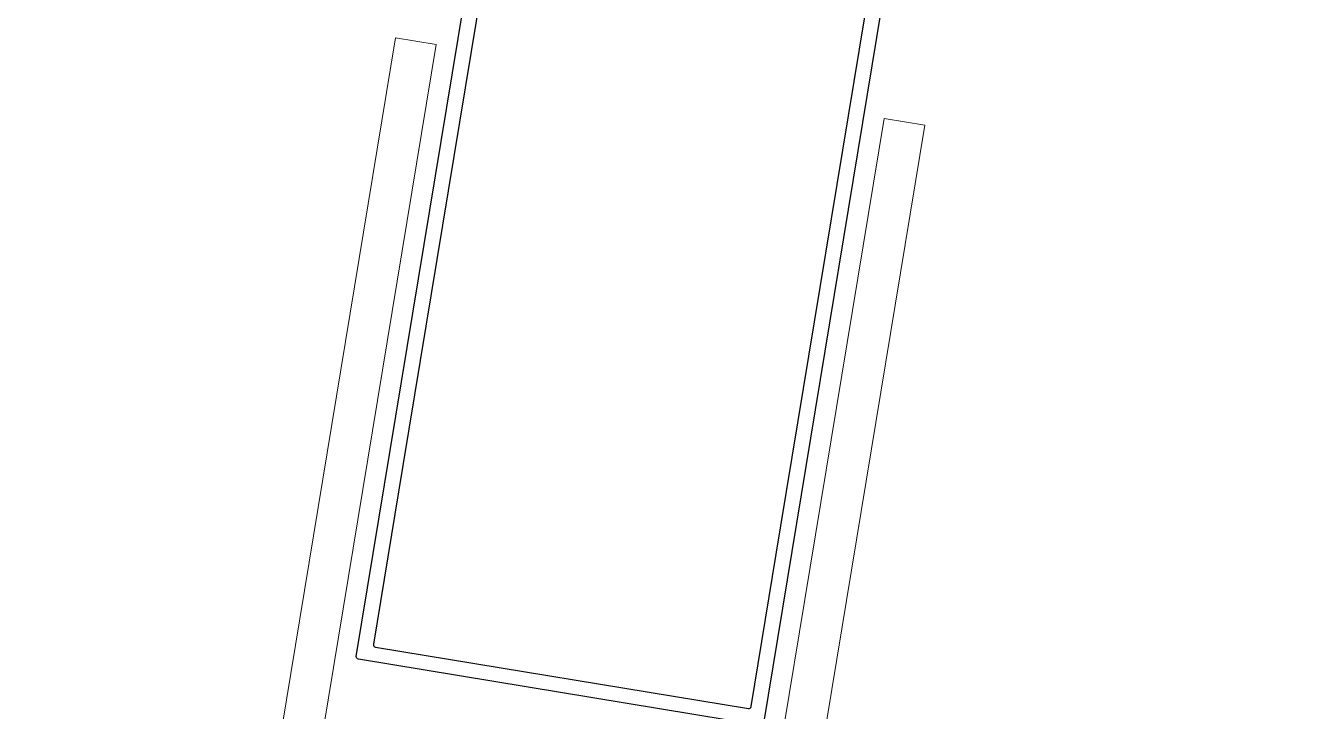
# Model space of a CAD drawing. Header units: millimetres. Extents: x 62878 to 70819, y -67946 to -61850.
# Drawn here: x 66840.58 to 66856.21, y -61947.62 to -61939.32 of the extents above; entities that cross this region are included whole.
import ezdxf

# ---------------------------------------------------------------- set-up
doc = ezdxf.new("R2010")
doc.units = ezdxf.units.MM
doc.linetypes.add('HIDDEN', pattern=[0.375, 0.25, -0.125])
for name, color, linetype, lineweight in [('BA DÖŞ.-yeni', 11, 'Continuous', 30), ('Dog_dos_yeni', 63, 'Continuous', 5), ('DOGRAMA', 171, 'Continuous', 0)]:
    doc.layers.add(name, color=color, linetype=linetype, lineweight=lineweight)

msp = doc.modelspace()

# ---------------------------------------------------------------- linework, layer by layer
msp.add_lwpolyline([(68896.02066502631, -63031.43519410248), (69030.25944186504, -63071.18378898385), (69185.2789618937, -62547.65255934227), (68892.99857577804, -62461.10726346668, 1.044367817173394), (68063.1984222013, -62298.72991434322, 0.2043746373996395), (63106.96025407397, -62494.78258919505, 0.3539527355379972), (62932.93996584662, -62997.825353625), (63753.18486962488, -65779.59786478638), (64154.95366467919, -67142.15251756221), (65336.72250243354, -66792.62198400985), (65336.69978150922, -66829.11190277508), (65270.53542169294, -66829.0707046726, 0.6267890062731037), (65270.19918370779, -67369.07059999109), (65531.84452784718, -67369.23351688065, 0.9262424964682344), (66130.08755876668, -67369.60602071379), (66391.73290290477, -67369.76893760463, 0.6267427171847498), (66392.06914089088, -66829.76904228561), (66326.14716633759, -66829.72799510749), (66326.16988726193, -66793.2380763422), (67506.155742504, -67144.12829054108), (68467.02457055586, -63899.0863823687), (68625.20366853199, -63946.03714330423), (68896.02440533682, -63031.42256234252)], format="xyb")
at = {"layer": 'BA DÖŞ.-yeni', "linetype": 'HIDDEN', "ltscale": 150}
msp.add_arc((65815.0392658321, -68607.15258971277), 6697.93692342701, 70.74616030420842, 109.2968468472022, dxfattribs=at)
at = {"layer": 'Dog_dos_yeni'}
for points in [[(66851.77792894424, -61970.98072818202), (66835.0044903249, -61968.21454726181), (66835.08584858724, -61967.72121083185), (66840.26588110202, -61968.5754725866), (66845.06601858116, -61939.46862321775), (66845.55935501117, -61939.5499814801), (66840.75921753199, -61968.65683084894), (66846.18591826185, -61969.55177173488), (66850.98605574096, -61940.44492236605), (66851.47939217094, -61940.52628062839), (66846.67925469182, -61969.63312999727), (66851.85928720658, -61970.48739175203), (66851.77792894424, -61970.98072818202)], [(66851.77792894421, -61970.9807281822), (66835.0044903249, -61968.21454726199), (66835.08584858719, -61967.72121083204), (66840.26588110201, -61968.57547258677), (66845.06601858116, -61939.46862321795), (66845.55935501115, -61939.5499814803), (66840.75921753199, -61968.65683084916), (66846.18591826176, -61969.55177173509), (66850.98605574091, -61940.44492236621), (66851.4793921709, -61940.52628062862), (66846.67925469176, -61969.63312999743), (66851.85928720658, -61970.48739175221), (66851.77792894421, -61970.9807281822)]]:
    msp.add_lwpolyline(points, close=True, dxfattribs=at)
at = {"layer": 'DOGRAMA', "lineweight": -2}
msp.add_lwpolyline([(68355.72808668052, -61957.86010398282, 0.2737364000647933), (68066.90955003549, -62277.7212358757, 0.2092949010110247), (68023.71017518625, -62283.85188166666, 0.1983676314706158), (63201.05260393125, -62451.10786955556)], format="xyb", dxfattribs=at)
at = {"layer": 'DOGRAMA', "lineweight": -2, "ltscale": 0.5}
for points in [[(66849.48941340475, -61947.79940818886), (66844.61524947657, -61946.99558855673, -0.4142135623729288), (66844.59053078655, -61946.9611068752), (66846.30556295707, -61936.56157493124, -0.4142135623732619)], [(66851.23892725681, -61937.37515755478), (66849.52389508634, -61947.77468949876, -0.4142135623729288)]]:
    msp.add_lwpolyline(points, format="xyb", dxfattribs=at)
msp.add_lwpolyline([(66845.15865156063, -61944.6223809857), (66845.10170077701, -61944.9677164867), (66844.79742087578, -61946.81279473485, 0.4142135623730953), (66844.8221395658, -61946.84727641637), (66849.3411012644, -61947.59251809958, 0.4142135623730951), (66849.375582946, -61947.56779940955), (66849.6798628472, -61945.72272116141), (66849.73681363082, -61945.37738566041), (66850.96369622718, -61937.93787229633, 0.4142135623730951), (66850.93897753718, -61937.9033906148), (66846.42001583855, -61937.15814893154, 0.4142135623722071), (66846.385534157, -61937.18286762164)], format="xyb", close=True, dxfattribs=at)

doc.saveas('drawing.dxf')
